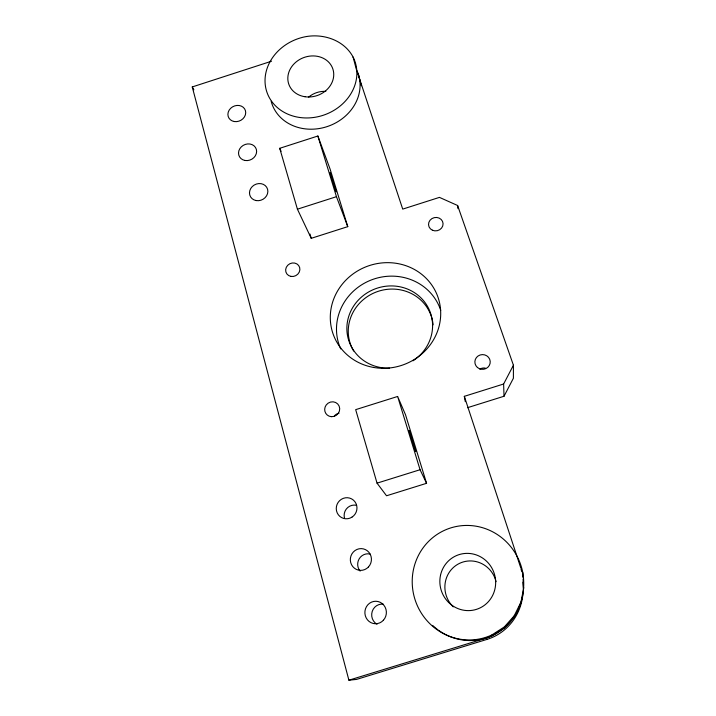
<?xml version="1.0" encoding="UTF-8"?>
<svg xmlns="http://www.w3.org/2000/svg" width="716" height="716" viewBox="0 0 716 716"><rect width="100%" height="100%" fill="white"/><g stroke="black" fill="none" stroke-linecap="round" stroke-linejoin="round"><path stroke-width="1.07" d="M356.747 70.374L402.723 209.108L439.445 197.383L457.614 205.501L513.426 365.223L513.399 378.236L504.019 396.252L467.476 407.699M438.264 630.08A56.099 54.291 71.1 0 0 492.429 635.638L504.565 627.807L514.186 616.959L514.222 615.796L520.836 602.38C516.343 619.268 502.301 633.042 485.681 638.225L348.898 680.2L192.255 86.94L271.525 61.218M522.68 576.917L522.796 572.621A57.45 55.642 71.2 0 0 452.7 527.343A57.45 55.642 71.2 0 0 415.79 601.825A57.45 55.642 71.2 0 0 491.91 634.931L492.429 635.638M522.796 572.621C525.374 587.925 522.653 603.83 514.186 616.959M520.639 603.874L523.745 587.639M504.019 396.252L503.617 384.009L513.426 365.223M491.91 634.931L504.359 626.912L514.222 615.796M279.723 148.302L317.877 136.013L330.121 169.164L347.77 226.65L311.227 238.321L297.417 209.188L279.723 148.302L281.093 151.336M297.417 209.188L336.457 196.685L347.77 226.65M397.631 396.467L355.673 409.65L377.037 483.148L386.542 495.776L426.566 483.309L405.525 414.77L397.631 396.467L420.068 469.723L426.566 483.309M465.284 401.649L464.317 396.333L503.617 384.009M377.037 483.148L420.068 469.723M522.975 592.929A53.575 51.785 70.8 0 1 486.952 639.406L356.559 679.412L348.898 680.2M485.681 638.225L486.952 639.406M353.104 57.083C344.029 39.998 323.005 33.133 304.748 36.856A46.63 40.302 -20 0 0 266.2 89.813A46.63 40.302 -20 0 0 325.315 114.533A46.63 40.302 -20 0 0 353.104 57.083L356.344 69.416M192.255 86.94L193.866 89.831M464.317 396.333L520.702 567.707M317.877 136.013L336.457 196.685M309.983 234.043L311.227 238.321M358.34 74.204L361.356 85.741M520.962 568.728L521.758 571.78M504.359 626.912L504.565 627.807M522.555 574.823L522.814 576.908M523.083 579.002L523.477 589.492L523.011 582.153M457.614 205.501L457.989 208.651M334.283 416.139A7.303 7.035 -39.5 0 1 339.026 413.204M479.854 369.134A7.348 7.079 -0.4 0 1 485.376 368.14M308.668 97.072A21.945 19.216 -19.9 0 1 325.843 91.379M453.273 606.873A26.778 25.892 70.8 0 1 457.596 564.387A26.778 25.892 70.8 0 1 496.081 581.696M360.139 571.117A10.418 10.069 -79.6 0 1 370.172 554.068M376.992 624.254A10.731 10.266 -88.6 0 1 372.222 611.419A10.731 10.266 -88.6 0 1 383.472 604.232M344.494 518.107A10.149 9.854 -65.6 0 1 356.434 505.326M431.676 317.492A42.763 40.561 -20 0 1 433.099 324.831M353.659 351.01A42.763 40.561 -20 0 1 374.003 292.942A42.763 40.561 -20 0 1 431.363 316.49M357.23 71.287A45.681 39.666 -19.9 0 1 327.973 126.311A45.681 39.666 -19.9 0 1 271.167 101.296M437.431 629.462A56.099 54.291 71.1 0 1 432.634 625.408M389.576 368.167A43.121 40.866 -20 0 1 349.229 314.915A43.121 40.866 -20 0 1 416.166 293.82A43.121 40.866 -20 0 1 413.043 360.783M340.718 348.934A53.673 50.863 -20 0 1 371.425 279.92A53.673 50.863 -20 0 1 440.743 310.332M336.171 191.718L330.121 172.905L336.171 191.718M415.692 451.259L409.203 430.62L415.692 451.259M331.275 416.667A7.634 7.321 -38.4 0 0 339.124 406.07A7.634 7.321 -38.4 0 0 326.21 404.996A7.634 7.321 -38.4 0 0 331.275 416.667M305.034 96.741A23.315 20.146 -20 0 0 332.913 69.139A23.315 20.146 -20 0 0 294.401 63.5A23.315 20.146 -20 0 0 305.034 96.741M440.483 575.369A28.721 27.817 71.2 0 0 476.256 609.423A28.721 27.817 71.2 0 0 486.531 561.192A28.721 27.817 71.2 0 0 440.483 575.369M234.347 121.541A9.12 7.894 -25.1 0 0 245.454 110.712A9.12 7.894 -25.1 0 0 230.624 108.331A9.12 7.894 -25.1 0 0 234.347 121.541M256.194 200.57A9.389 8.368 -26.7 0 0 267.578 189.248A9.389 8.368 -26.7 0 0 252.247 186.572A9.389 8.368 -26.7 0 0 256.194 200.57M351.932 517.167A10.615 10.293 -62.9 0 0 351.672 498.918A10.615 10.293 -62.9 0 0 336.26 508.673A10.615 10.293 -62.9 0 0 351.932 517.167M383.4 620.235A11.241 10.749 -87.2 0 0 378.173 601.565A11.241 10.749 -87.2 0 0 365.312 615.706A11.241 10.749 -87.2 0 0 383.4 620.235M245.105 160.482A9.254 8.127 -25.8 0 0 256.355 149.402A9.254 8.127 -25.8 0 0 241.274 146.878A9.254 8.127 -25.8 0 0 245.105 160.482M368.48 566.938A10.901 10.534 -77.4 0 0 363.424 548.895A10.901 10.534 -77.4 0 0 350.742 562.669A10.901 10.534 -77.4 0 0 368.48 566.938M373.439 367.415A55.571 52.438 -20.1 0 0 438.192 297.829A55.571 52.438 -20.1 0 0 344.879 281.182A55.571 52.438 -20.1 0 0 373.439 367.415M290.911 276.394A7.258 6.659 -28 0 0 299.655 267.515A7.258 6.659 -28 0 0 287.734 265.26A7.258 6.659 -28 0 0 290.911 276.394M477.42 367.469A7.679 7.366 -1.8 0 0 490.066 363.468A7.679 7.366 -1.8 0 0 480.159 354.975A7.679 7.366 -1.8 0 0 477.42 367.469M432.419 230.221A7.303 6.704 -11.9 0 0 443.07 223.643A7.303 6.704 -11.9 0 0 431.909 218.604A7.303 6.704 -11.9 0 0 432.419 230.221"/></g></svg>
